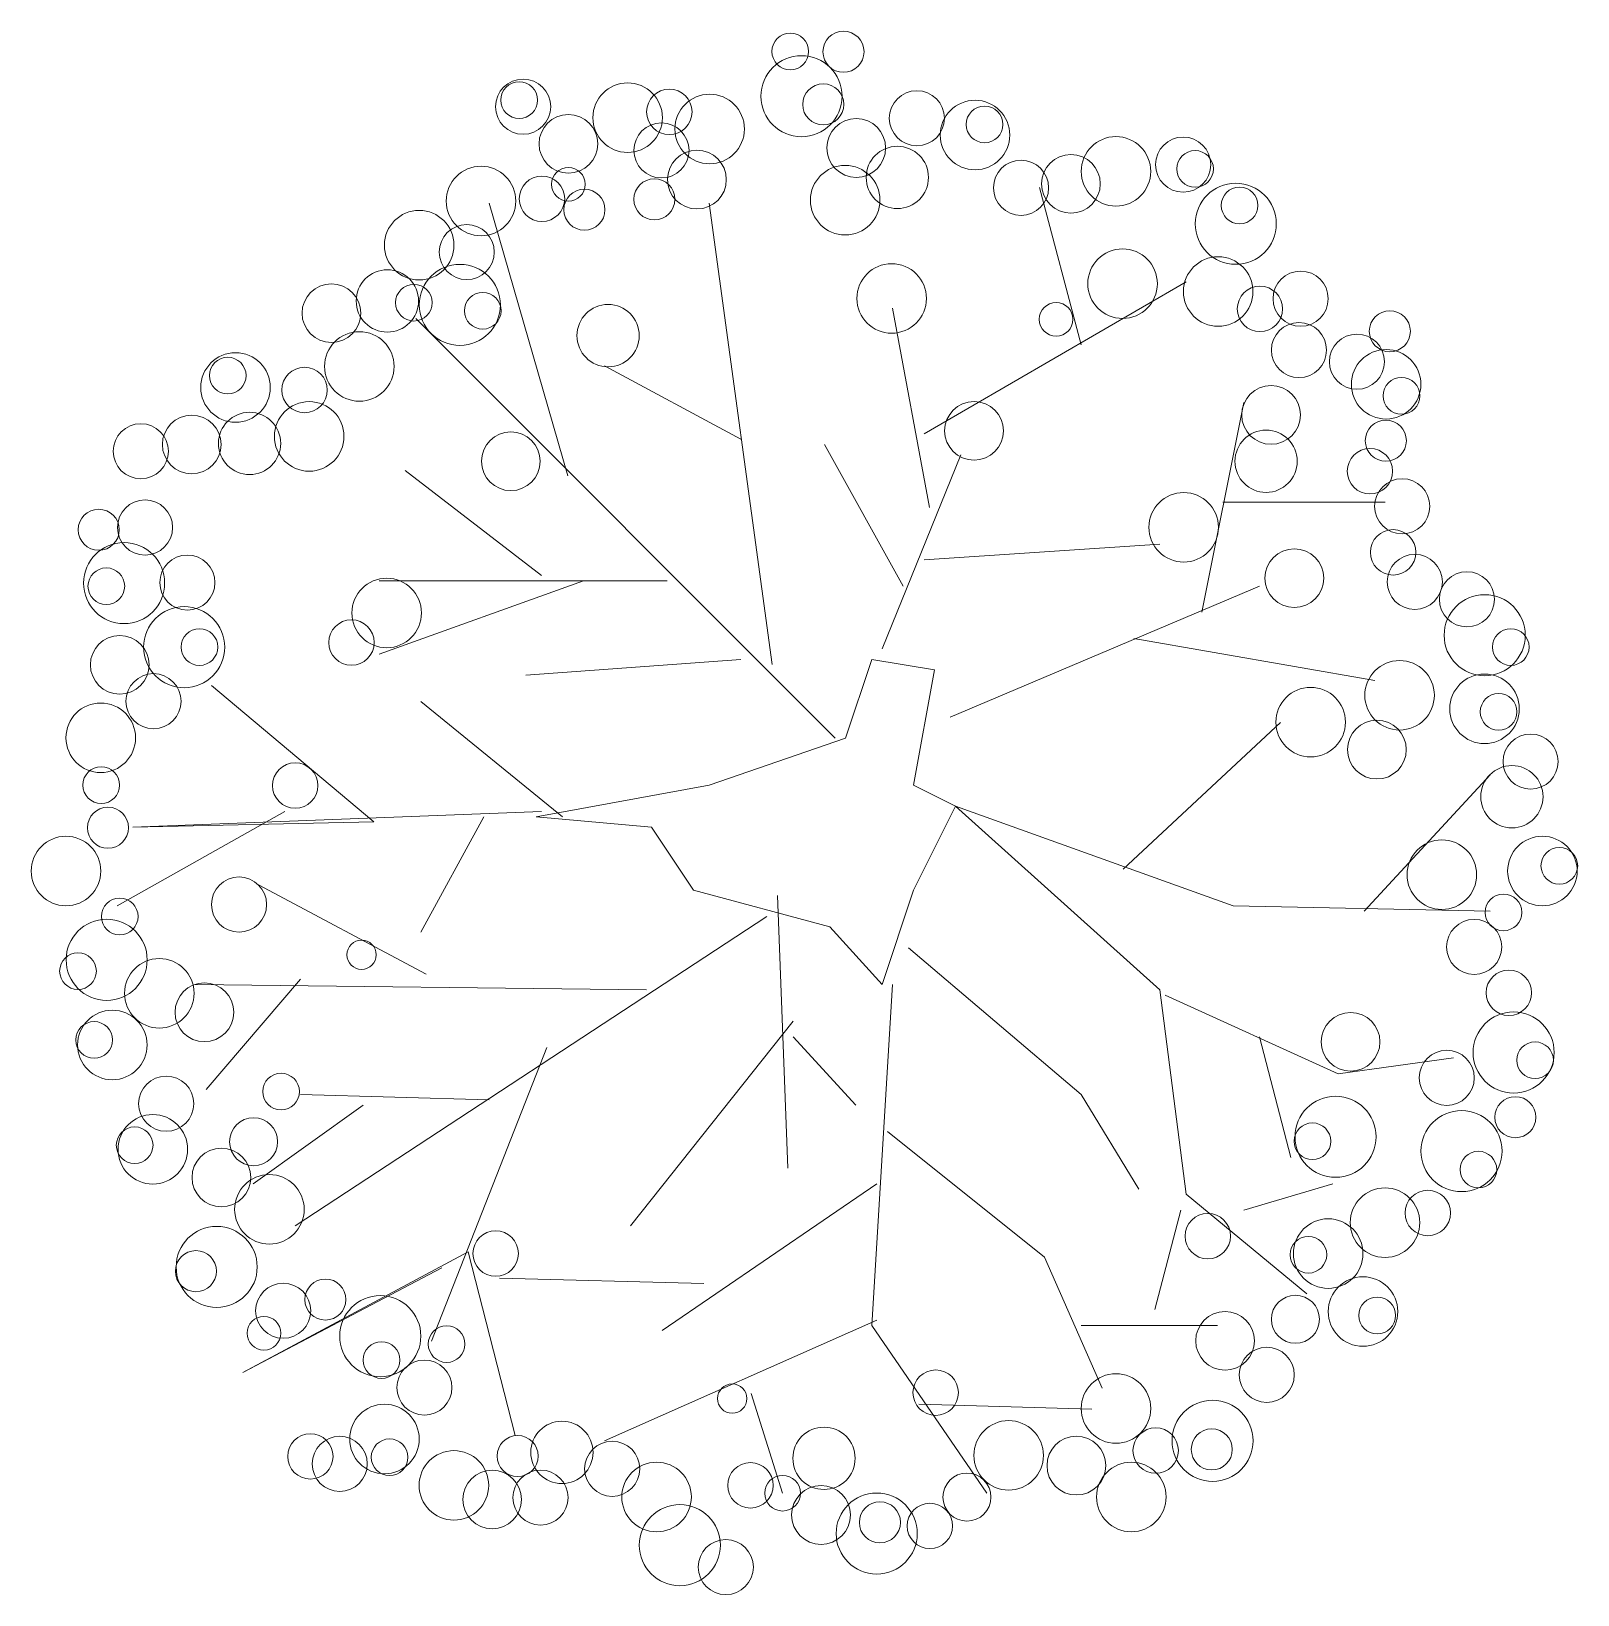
# Model space of a CAD drawing. Header units: inches. Extents: x 218980 to 233865, y 587194 to 599270.
# Drawn here: x 233854.69 to 233864.66, y 599259.75 to 599269.84 of the extents above.
import ezdxf

# ---------------------------------------------------------------- set-up
doc = ezdxf.new("R2010")
doc.units = ezdxf.units.IN
doc.header["$MEASUREMENT"] = 0
doc.layers.get('0').update_dxf_attribs({"lineweight": 0})

# ---------------------------------------------------------------- blocks, each defined once
blk = doc.blocks.new('35')
at = {"color": 3}
for p, q in [((-101229.27, 386731.93, 396.12), (-101257.42, 386757.9, 396.12)), ((-101230.35, 386704.88, 396.12), (-101229.27, 386757.9, 396.12)), ((-101195.7, 386726.52, 396.12), (-101198.95, 386750.32, 396.12)), ((-101313.73, 386702.72, 396.12), (-101313.73, 386736.26, 396.12)), ((-101285.57, 386684.32, 396.12), (-101276.91, 386734.09, 396.12)), ((-101211.94, 386690.82, 396.12), (-101195.7, 386726.52, 396.12)), ((-101167.54, 386707.04, 396.12), (-101172.96, 386725.44, 396.12)), ((-101170.79, 386695.14, 396.12), (-101150.22, 386720.03, 396.12)), ((-101237.93, 386682.16, 396.12), (-101268.25, 386714.62, 396.12)), ((-101203.28, 386710.29, 396.12), (-101178.37, 386716.78, 396.12)), ((-101269.33, 386646.45, 396.12), (-101296.4, 386710.29, 396.12)), ((-101290.99, 386698.39, 396.12), (-101334.3, 386707.04, 396.12)), ((-101250.92, 386647.54, 396.12), (-101230.35, 386704.88, 396.12)), ((-101143.72, 386673.5, 396.12), (-101143.72, 386701.63, 396.12)), ((-101327.8, 386641.04, 396.12), (-101359.2, 386695.14, 396.12)), ((-101213.02, 386689.73, 396.12), (-101170.79, 386695.14, 396.12)), ((-101167.54, 386694.06, 396.12), (-101146.97, 386688.65, 396.12)), ((-101301.81, 386641.04, 396.12), (-101305.06, 386689.73, 396.12)), ((-101250.92, 386647.54, 396.12), (-101213.02, 386689.73, 396.12)), ((-101191.37, 386673.5, 396.12), (-101171.88, 386685.41, 396.12)), ((-101157.8, 386665.93, 396.12), (-101130.73, 386677.83, 396.12)), ((-101127.48, 386639.96, 396.12), (-101126.4, 386675.67, 396.12)), ((-101346.21, 386673.5, 396.12), (-101378.69, 386664.85, 396.12)), ((-101221.69, 386637.8, 396.12), (-101191.37, 386673.5, 396.12)), ((-101183.79, 386633.47, 396.12), (-101157.8, 386665.93, 396.12)), ((-101143.72, 386630.22, 396.12), (-101109.07, 386654.03, 396.12)), ((-101283.41, 386632.39, 396.12), (-101323.47, 386648.62, 396.12)), ((-101255.25, 386638.88, 396.12), (-101250.92, 386647.54, 396.12)), ((-101250.92, 386647.54, 396.12), (-101233.6, 386638.88, 396.12)), ((-101281.24, 386630.22, 396.12), (-101279.08, 386643.21, 396.12)), ((-101279.08, 386643.21, 396.12), (-101255.25, 386638.88, 396.12)), ((-101312.64, 386642.13, 396.12), (-101353.79, 386634.55, 396.12)), ((-101296.4, 386636.72, 396.12), (-101325.64, 386620.49, 396.12)), ((-101233.6, 386638.88, 396.12), (-101214.11, 386632.39, 396.12)), ((-101214.11, 386634.55, 396.12), (-101143.72, 386630.22, 396.12)), ((-101265, 386624.81, 396.12), (-101281.24, 386630.22, 396.12)), ((-101214.11, 386632.39, 396.12), (-101226.02, 386621.57, 396.12)), ((-101172.96, 386631.31, 396.12), (-101142.64, 386586.95, 396.12)), ((-101144.8, 386631.31, 396.12), (-101119.9, 386575.04, 396.12)), ((-101203.28, 386613.99, 396.12), (-101189.2, 386626.98, 396.12)), ((-101255.25, 386596.68, 396.12), (-101265, 386624.81, 396.12)), ((-101265, 386622.65, 396.12), (-101351.62, 386536.09, 396.12)), ((-101226.02, 386621.57, 396.12), (-101233.6, 386593.44, 396.12)), ((-101206.53, 386613.99, 396.12), (-101164.3, 386580.45, 396.12)), ((-101232.51, 386610.75, 396.12), (-101176.21, 386612.91, 396.12)), ((-101129.65, 386605.34, 396.12), (-101109.07, 386611.83, 396.12)), ((-101280.16, 386609.67, 396.12), (-101375.45, 386596.68, 396.12)), ((-101228.18, 386608.58, 396.12), (-101164.3, 386511.21, 396.12)), ((-101326.72, 386603.18, 396.12), (-101341.88, 386575.04, 396.12)), ((-101281.24, 386603.18, 396.12), (-101277.99, 386558.81, 396.12)), ((-101248.76, 386560.98, 396.12), (-101255.25, 386596.68, 396.12)), ((-101152.38, 386595.6, 396.12), (-101153.47, 386553.4, 396.12)), ((-101233.6, 386593.44, 396.12), (-101246.59, 386584.78, 396.12)), ((-101297.48, 386588.03, 396.12), (-101297.48, 386528.52, 396.12)), ((-101246.59, 386584.78, 396.12), (-101248.76, 386560.98, 396.12)), ((-101213.02, 386583.7, 396.12), (-101214.11, 386490.65, 396.12)), ((-101297.48, 386570.72, 396.12), (-101282.32, 386528.52, 396.12)), ((-101319.14, 386567.47, 396.12), (-101375.45, 386551.24, 396.12)), ((-101248.76, 386566.39, 396.12), (-101272.58, 386537.17, 396.12)), ((-101201.11, 386563.14, 396.12), (-101140.47, 386539.34, 396.12)), ((-101298.57, 386562.06, 396.12), (-101320.22, 386533.93, 396.12)), ((-101249.84, 386562.06, 396.12), (-101246.59, 386477.67, 396.12)), ((-101158.88, 386546.91, 396.12), (-101120.98, 386556.65, 396.12)), ((-101248.76, 386550.16, 396.12), (-101224.93, 386537.17, 396.12)), ((-101190.28, 386551.24, 396.12), (-101191.37, 386512.29, 396.12)), ((-101155.63, 386541.5, 396.12), (-101133.98, 386500.39, 396.12)), ((-101216.27, 386538.26, 396.12), (-101234.68, 386503.63, 396.12)), ((-101247.67, 386527.44, 396.12), (-101275.83, 386493.9, 396.12)), ((-101246.59, 386477.67, 396.12), (-101247.67, 386527.44, 396.12)), ((-101189.2, 386525.27, 396.12), (-101172.96, 386502.55, 396.12)), ((-101215.19, 386512.29, 396.12), (-101192.45, 386492.81, 396.12)), ((-101249.84, 386509.04, 396.12), (-101230.35, 386474.42, 396.12))]:
    blk.add_line(p, q, dxfattribs=at)
blk.add_line((-101133.98, 386500.39, 396.12), (-101158.88, 386546.91, 396.12))
at = {"color": 242}
for centre, radius in [((-101237.54, 386768.7), 7.18), ((-101260.15, 386766.26), 5.69), ((-101186.71, 386763.11), 4.24), ((-101271.04, 386756.75), 7.18), ((-101221.87, 386754.61), 5.69), ((-101293.66, 386753.11), 5.69), ((-101236.79, 386747.94), 7.18), ((-101194.84, 386748.95), 5.69), ((-101297.25, 386742.35), 5.69), ((-101273.84, 386739.21), 7.18), ((-101338.06, 386736.43), 7.18), ((-101312.86, 386739.75), 5.69), ((-101164.94, 386736.2), 7.18), ((-101349, 386737.2), 4.24), ((-101326.41, 386736.37), 4.24), ((-101146.58, 386731.65), 7.18), ((-101342.72, 386730.4), 5.69), ((-101158.55, 386724.47), 7.18), ((-101268.29, 386720.85), 7.18), ((-101355.73, 386718.78), 5.69), ((-101345.12, 386718.44), 5.69), ((-101133.51, 386711.79), 5.69), ((-101357.21, 386701.76), 7.18), ((-101118.11, 386700.44), 4.24), ((-101308.53, 386694.64), 7.18), ((-101383.41, 386694.53), 5.69), ((-101358.83, 386682.02), 7.18), ((-101108.29, 386683.83), 7.18), ((-101382.02, 386680.65), 7.18), ((-101126.56, 386680.65), 7.18), ((-101378.63, 386661.06), 5.69), ((-101116.88, 386658.5), 7.18), ((-101389.52, 386651.56), 7.18), ((-101392.99, 386639.55), 5.69), ((-101355.78, 386634.34), 7.18), ((-101103.05, 386631.92), 4.24), ((-101376.07, 386624.75), 7.18), ((-101406.72, 386624.4), 4.24), ((-101395.85, 386620.22), 4.24), ((-101109.07, 386611.83, 396.12), 3.68), ((-101093.81, 386600.1), 5.69), ((-101390.77, 386596.76), 7.18), ((-101386.35, 386586.82), 5.69), ((-101108.29, 386585.81), 7.18), ((-101376.25, 386585.36), 4.24), ((-101393.11, 386579.83), 7.18), ((-101114.11, 386576.65), 5.69), ((-101374.1, 386570.92), 4.24), ((-101108.17, 386561.85), 5.69), ((-101395.38, 386558.26), 5.69), ((-101116.74, 386557.13), 4.24), ((-101375.9, 386549.57), 7.18), ((-101365.35, 386546.62), 5.69), ((-101110.68, 386543.97), 7.18), ((-101366.78, 386536.8), 7.18), ((-101130.88, 386537.88), 5.69), ((-101290.84, 386530.09), 7.18), ((-101120.26, 386529.63), 7.18), ((-101341.74, 386524.45), 7.18), ((-101115.13, 386520.4), 5.69), ((-101327.29, 386514.09), 7.18), ((-101149.06, 386517.44), 4.24), ((-101146.74, 386508.73), 5.69), ((-101167.68, 386505.88), 7.18), ((-101337.4, 386498.88), 7.18), ((-101230.63, 386499.61), 5.69), ((-101297.11, 386488.94), 5.69), ((-101154.92, 386490.7), 4.24), ((-101212.3, 386483.15), 7.18), ((-101189.5, 386484.57), 5.69), ((-101180.09, 386481.81), 7.18), ((-101324.23, 386479.33), 5.69), ((-101308.48, 386480.2), 5.69), ((-101272.61, 386481.95), 5.69), ((-101265.06, 386471.06), 7.18), ((-101201.63, 386473.45), 7.18), ((-101246.48, 386472.54), 4.24), ((-101308.01, 386470.65), 4.24), ((-101237.54, 386463.88), 7.18)]:
    blk.add_circle(centre, radius, dxfattribs=at)
at = {"color": 40}
for centre, radius in [((-101238.63, 386772.19), 3.79), ((-101198.47, 386767.18), 3.79), ((-101283.8, 386762.16), 3.79), ((-101212.41, 386761.78), 4.69), ((-101270.42, 386759.66), 3.79), ((-101229.01, 386760.66), 3.79), ((-101175.89, 386755.48), 3.79), ((-101166.93, 386745.04), 4.69), ((-101335.67, 386739.6), 3.79), ((-101303.36, 386737.87), 4.69), ((-101262.61, 386734.53), 6.06), ((-101320.11, 386733.09), 4.69), ((-101145.77, 386734.59), 3.79), ((-101202.27, 386729.1), 6.06), ((-101298.01, 386717.48), 6.06), ((-101181.74, 386721.22), 3.79), ((-101158.32, 386720.38), 3.79), ((-101331.73, 386712.68), 6.06), ((-101353.62, 386710.38), 4.69), ((-101374.99, 386706.18), 3.79), ((-101140.54, 386703.18), 6.06), ((-101162.15, 386699.62), 4.69), ((-101382.52, 386696.99), 3.79), ((-101117.87, 386688.86), 4.69), ((-101114.76, 386672.48), 6.06), ((-101379.46, 386671.36), 6.06), ((-101391.72, 386653.53), 3.79), ((-101129.83, 386643.44), 4.69), ((-101102.31, 386642.24), 4.69), ((-101386.85, 386627.04), 6.06), ((-101104.57, 386619.76), 6.06), ((-101406.78, 386613.42), 3.79), ((-101110.69, 386605.19), 4.69), ((-101128.6, 386601.42), 3.03), ((-101380.32, 386594.15), 6.06), ((-101394.31, 386588.45), 4.69), ((-101387.72, 386567.61), 6.06), ((-101376.36, 386562.15), 4.69), ((-101396.74, 386557.44), 3.79), ((-101322.16, 386555.73), 6.06), ((-101158.56, 386552.59), 4.69), ((-101107.76, 386551.88), 6.06), ((-101353.24, 386549.92), 3.79), ((-101139.87, 386542.47), 3.79), ((-101354.91, 386535.71), 3.79), ((-101116.49, 386530.7), 3.79), ((-101136.57, 386529.03), 3.79), ((-101284.72, 386522.82), 4.69), ((-101220.25, 386524.9), 3.03), ((-101352.73, 386518.68), 6.06), ((-101336.87, 386513.14), 4.69), ((-101116.67, 386514.34), 4.69), ((-101255.19, 386511.21), 4.69), ((-101192, 386508.28), 3.79), ((-101339.85, 386497.27), 3.79), ((-101174.25, 386495.96), 6.06), ((-101208.37, 386492.46), 6.06), ((-101325.61, 386489.84), 6.06), ((-101283.8, 386491.43), 3.79), ((-101180.91, 386478.06), 3.79), ((-101280.11, 386474.98), 6.06), ((-101228.16, 386474.97), 3.79), ((-101296.35, 386472.21), 3.79), ((-101255.29, 386471.16), 3.79), ((-101202.66, 386469.7), 3.79), ((-101216.88, 386466.36), 3.79)]:
    blk.add_circle(centre, radius, dxfattribs=at)
at = {"color": 135}
for centre, radius in [((-101252.89, 386762.4), 6.43), ((-101200.07, 386762.76), 8.37), ((-101286.23, 386756.78), 8.37), ((-101179.72, 386752), 8.37), ((-101182.67, 386726), 8.37), ((-101144.98, 386717.71), 4.96), ((-101322.16, 386711.65), 6.43), ((-101371.2, 386705.38), 8.37), ((-101119.89, 386700.6), 8.37), ((-101351.47, 386668.3), 3.48), ((-101108.26, 386649.89), 4.96), ((-101380.77, 386635.52), 6.43), ((-101100.74, 386631.26), 8.37), ((-101116.27, 386620.38), 6.43), ((-101397.53, 386615.73), 8.37), ((-101098.34, 386590.62), 8.37), ((-101348.1, 386575.81), 6.43), ((-101117.5, 386566.27), 6.43), ((-101379.35, 386567.61), 3.48), ((-101354.44, 386545.2), 8.37), ((-101355.26, 386530.23), 6.43), ((-101141.5, 386528.77), 8.37), ((-101325.84, 386501.78), 6.43), ((-101181.65, 386502.62), 4.96), ((-101142.11, 386504.75), 3.48), ((-101155.79, 386494.99), 8.37), ((-101283.77, 386488.28), 8.37), ((-101297, 386475.87), 8.37), ((-101219.21, 386472.28), 8.37)]:
    blk.add_circle(centre, radius, dxfattribs=at)
at = {"color": 3}
blk.add_circle((-101328.43, 386651.35), 6.06, dxfattribs=at)

msp = doc.modelspace()

# ---------------------------------------------------------------- block references
at = {"xscale": 0.03124999999272404, "yscale": 0.03124999999272404, "zscale": 0.03124999999272404, "rotation": 270}
msp.add_blockref('35', (221777.914, 596100.747, -7.541), dxfattribs=at)

doc.saveas('drawing.dxf')
